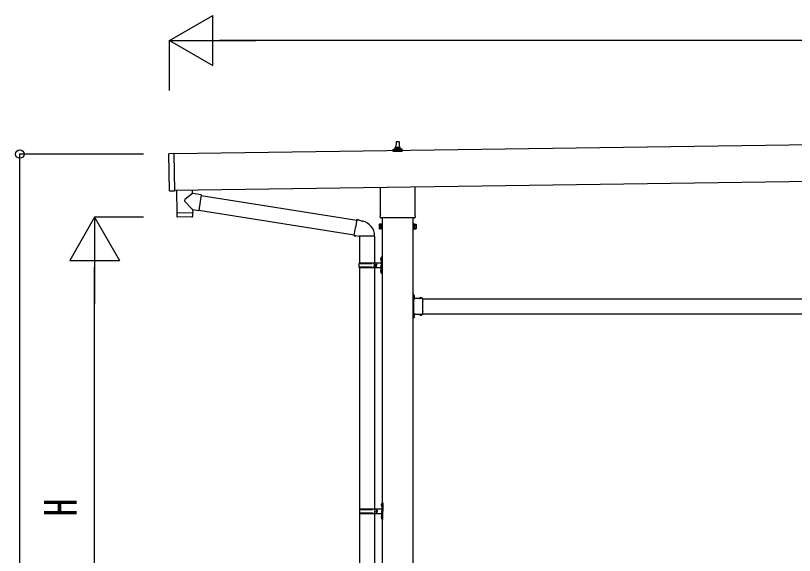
# Model space of a CAD drawing. Units: millimetres, scale not verified. Extents: x -16820 to 16820, y -11880 to 11880.
# Drawn here: x -8990 to -5868, y -4221 to -2059 of the extents above; entities that cross this region are included whole.
import ezdxf
from ezdxf.enums import TextEntityAlignment as Align

# ---------------------------------------------------------------- set-up
doc = ezdxf.new("R2010")
doc.units = ezdxf.units.MM
doc.header["$LTSCALE"] = 50
for name, color, linetype in [('0-4_YKK_13', 4, 'Continuous'), ('0-5_YKK_A1', 4, 'Continuous'), ('0-6_YKK_D', 6, 'Continuous')]:
    doc.layers.add(name, color=color, linetype=linetype)
doc.styles.add('ＭＳ ゴシック', font='')
doc.styles.get('ＭＳ ゴシック').set_extended_font_data('MS Gothic')

msp = doc.modelspace()

# ---------------------------------------------------------------- linework, layer by layer
at = {"layer": '0-4_YKK_13'}
for p, q in [((-7468.42, -2591.95), (-7468.42, -2587.74)), ((-7467.42, -2587.74), (-7449.42, -2587.74)), ((-7464.42, -2587.74), (-7463.69, -2564.21)), ((-7462.69, -2563.24), (-7454.15, -2563.24)), ((-7453.15, -2564.21), (-7452.42, -2587.74)), ((-7448.42, -2591.95), (-7448.42, -2587.74)), ((-8373.4, -2761.25), (-8375.52, -2613.27)), ((-8355.54, -2611.98), (-8374.53, -2612.25)), ((-7476.67, -2603.24), (-7476.67, -2595.53)), ((-7440.17, -2603.24), (-7476.67, -2603.24)), ((-7476.29, -2594.74), (-7440.55, -2594.74)), ((-7475.91, -2594.55), (-7469.19, -2592.92)), ((-7468.8, -2592.74), (-7448.04, -2592.74)), ((-7440.94, -2594.55), (-7447.66, -2592.92)), ((-7440.17, -2603.24), (-7440.17, -2595.53)), ((-7526.72, -2857.23), (-7526.72, -2746.58)), ((-7390.12, -2744.62), (-7390.12, -2857.23)), ((-8281.26, -2771.66), (-8311.03, -2795.9)), ((-8281.26, -2771.66), (-8281.47, -2757.36)), ((-8245.76, -2777.4), (-8281.26, -2771.66)), ((-8245.76, -2777.4), (-8255.93, -2840.28)), ((-8280.34, -2836.33), (-8311.21, -2803.23)), ((-8246.06, -2779.22), (-7622.29, -2878.54)), ((-8280.34, -2836.33), (-8255.93, -2840.28)), ((-8280.34, -2836.33), (-8280.17, -2848.35)), ((-8255.63, -2838.45), (-7632.71, -2937.63)), ((-8344.15, -2850.26), (-8343.73, -2863.31)), ((-8283.15, -2865.39), (-8340.69, -2866.22)), ((-8339.66, -2849.2), (-8339.63, -2850.2)), ((-8284.67, -2848.41), (-8284.67, -2849.41)), ((-7528.42, -2866), (-7528.42, -2860.5)), ((-7390.48, -2869.5), (-7526.36, -2869.5)), ((-7388.42, -2860.5), (-7388.42, -2866)), ((-7621.97, -2876.72), (-7627.5, -2908.08)), ((-7621.97, -2876.72), (-7620.83, -2874.74)), ((-7620.83, -2874.74), (-7617.26, -2875.36)), ((-7617.26, -2875.36), (-7616.85, -2877.71)), ((-7602.33, -2880.53), (-7600.65, -2882.16)), ((-7600.65, -2882.16), (-7598.53, -2882.61)), ((-7532.42, -2895.5), (-7531.66, -2894.19)), ((-7532.42, -2895.5), (-7532.42, -2912.5)), ((-7525.42, -2899.09), (-7531.66, -2899.09)), ((-7391.42, -2899.09), (-7385.18, -2899.09)), ((-7384.42, -2895.5), (-7385.18, -2894.19)), ((-7384.42, -2895.5), (-7384.42, -2912.5)), ((-7633.03, -2939.45), (-7627.5, -2908.08)), ((-7532.42, -2912.5), (-7531.66, -2913.81)), ((-7525.42, -2908.91), (-7531.66, -2908.91)), ((-7525.42, -2913.81), (-7531.66, -2913.81)), ((-7522.92, -2913.2), (-7525.42, -2913.2)), ((-7393.92, -2913.2), (-7391.42, -2913.2)), ((-7391.42, -2908.91), (-7385.18, -2908.91)), ((-7391.42, -2913.81), (-7385.18, -2913.81)), ((-7384.42, -2912.5), (-7385.18, -2913.81)), ((-7633.03, -2939.45), (-7632.63, -2941.7)), ((-7633.03, -2939.45), (-7627.88, -2940.27)), ((-7632.63, -2941.7), (-7629.07, -2942.33)), ((-7629.07, -2942.33), (-7627.88, -2940.27)), ((-7627.88, -2940.27), (-7613.27, -2942.58)), ((-7613.27, -2942.58), (-7611.07, -2941.6)), ((-7550.77, -2941.99), (-7611.96, -2941.99)), ((-7610.92, -2941.99), (-7610.92, -3050.01)), ((-7550.92, -2941.99), (-7550.92, -3050.01)), ((-7524.92, -3027.01), (-7521.92, -3025.51)), ((-7524.92, -3027.01), (-7524.92, -3059.01)), ((-7521.92, -3025.51), (-7521.92, -3059.01)), ((-7521.92, -3025.51), (-7520.92, -3025.51)), ((-7520.92, -3025.51), (-7520.92, -3059.01)), ((-7613.92, -3052.01), (-7563.59, -3052.01)), ((-7612.92, -3050.01), (-7526.92, -3050.01)), ((-7612.92, -3050.01), (-7612.92, -3052.01)), ((-7553.92, -3050.01), (-7553.92, -3054.51)), ((-7553.92, -3054.51), (-7551.92, -3054.51)), ((-7551.92, -3054.51), (-7551.92, -3059.01)), ((-7551.92, -3063.51), (-7551.92, -3059.01)), ((-7545.92, -3050.01), (-7545.92, -3059.01)), ((-7545.92, -3054.51), (-7542.92, -3054.51)), ((-7545.92, -3068.01), (-7545.92, -3059.01)), ((-7542.92, -3054.51), (-7542.92, -3059.01)), ((-7542.92, -3063.51), (-7542.92, -3059.01)), ((-7527.22, -3032.86), (-7525.18, -3033.86)), ((-7525.95, -3030.86), (-7525.32, -3030.86)), ((-7525.95, -3030.86), (-7525.95, -3039.16)), ((-7525.95, -3039.16), (-7525.32, -3039.16)), ((-7525.32, -3030.86), (-7525.32, -3039.16)), ((-7525.32, -3030.86), (-7524.92, -3031.26)), ((-7525.32, -3039.16), (-7524.92, -3038.76)), ((-7525.18, -3033.86), (-7524.57, -3035.01)), ((-7524.92, -3031.26), (-7524.92, -3038.76)), ((-7524.92, -3091.01), (-7524.92, -3059.01)), ((-7521.92, -3092.51), (-7521.92, -3059.01)), ((-7520.92, -3092.51), (-7520.92, -3059.01)), ((-7613.92, -3066.01), (-7563.59, -3066.01)), ((-7612.92, -3068.01), (-7612.92, -3066.01)), ((-7612.92, -3068.01), (-7526.92, -3068.01)), ((-7610.92, -3068.01), (-7610.92, -4035.5)), ((-7553.92, -3068.01), (-7553.92, -3063.51)), ((-7553.92, -3063.51), (-7551.92, -3063.51)), ((-7550.92, -3068.01), (-7550.92, -4035.5)), ((-7545.92, -3063.51), (-7542.92, -3063.51)), ((-7527.22, -3080.86), (-7525.18, -3081.86)), ((-7525.95, -3078.86), (-7525.32, -3078.86)), ((-7525.95, -3078.86), (-7525.95, -3087.16)), ((-7525.95, -3087.16), (-7525.32, -3087.16)), ((-7525.32, -3078.86), (-7525.32, -3087.16)), ((-7525.32, -3078.86), (-7524.92, -3079.26)), ((-7525.32, -3087.16), (-7524.92, -3086.76)), ((-7525.18, -3081.86), (-7524.57, -3083.01)), ((-7524.92, -3079.26), (-7524.92, -3086.76)), ((-7524.92, -3091.01), (-7521.92, -3092.51)), ((-7521.92, -3092.51), (-7520.92, -3092.51)), ((-7394.32, -3176.5), (-7395.92, -3176.5)), ((-7395.92, -3181), (-7394.32, -3181)), ((-7394.32, -3182), (-7395.92, -3182)), ((-7390.22, -3184), (-7395.92, -3184)), ((-7394.32, -3193.46), (-7394.32, -3176.5)), ((-7394.32, -3179.97), (-7394.32, -3188.04)), ((-7394.32, -3182.87), (-7391.66, -3181.55)), ((-7393.46, -3179.27), (-7393.62, -3179.27)), ((-7394.32, -3186), (-7395.92, -3186)), ((-7395.92, -3187), (-7394.32, -3187)), ((-7394.32, -3185.13), (-7391.66, -3186.45)), ((-7357.92, -3191.9), (-7394.32, -3191.9)), ((-7393.92, -3193.5), (-7390.92, -3193.5)), ((-7393.92, -3202.29), (-7393.92, -3195.5)), ((-7393.92, -3244.29), (-7393.92, -3203.71)), ((-7393.46, -3188.74), (-7393.62, -3188.74)), ((-7370.66, -3191.04), (-7370.66, -3191.2)), ((-7361.89, -3191.9), (-7369.96, -3191.9)), ((-7367.05, -3191.9), (-7368.37, -3189.24)), ((-7364.8, -3191.9), (-7363.47, -3189.24)), ((-7361.19, -3191.04), (-7361.19, -3191.2)), ((-7357.92, -3202.29), (-7357.92, -3191.9)), ((-7357.92, -3244.29), (-7357.92, -3203.71)), ((-7393.92, -3252.5), (-7393.92, -3245.71)), ((-7357.92, -3256.1), (-7357.92, -3245.71)), ((-7394.32, -3262), (-7395.92, -3262)), ((-7394.32, -3266), (-7395.92, -3266)), ((-7394.32, -3271.5), (-7395.92, -3271.5)), ((-7394.32, -3271.5), (-7394.32, -3254.54)), ((-7357.92, -3256.1), (-7394.32, -3256.1)), ((-7394.32, -3259.97), (-7394.32, -3268.04)), ((-7394.32, -3262.87), (-7391.66, -3261.55)), ((-7394.32, -3265.13), (-7391.66, -3266.45)), ((-7390.92, -3254.5), (-7393.92, -3254.5)), ((-7393.46, -3259.27), (-7393.62, -3259.27)), ((-7393.46, -3268.74), (-7393.62, -3268.74)), ((-7370.66, -3256.96), (-7370.66, -3256.8)), ((-7361.89, -3256.1), (-7369.96, -3256.1)), ((-7367.05, -3256.1), (-7368.37, -3258.76)), ((-7364.8, -3256.1), (-7363.47, -3258.76)), ((-7361.19, -3256.96), (-7361.19, -3256.8)), ((-7524.72, -4018.35), (-7522.68, -4019.35)), ((-7523.45, -4016.35), (-7522.82, -4016.35)), ((-7523.45, -4016.35), (-7523.45, -4024.65)), ((-7523.45, -4024.65), (-7522.82, -4024.65)), ((-7522.82, -4016.35), (-7522.82, -4024.65)), ((-7522.82, -4016.35), (-7522.42, -4016.75)), ((-7522.82, -4024.65), (-7522.42, -4024.25)), ((-7522.68, -4019.35), (-7522.07, -4020.5)), ((-7522.42, -4012.5), (-7519.42, -4011)), ((-7522.42, -4012.5), (-7522.42, -4044.5)), ((-7522.42, -4016.75), (-7522.42, -4024.25)), ((-7519.42, -4011), (-7519.42, -4044.5)), ((-7519.42, -4011), (-7518.42, -4011)), ((-7518.42, -4011), (-7518.42, -4044.5)), ((-7611.42, -4037.5), (-7561.09, -4037.5)), ((-7611.42, -4051.5), (-7561.09, -4051.5)), ((-7610.92, -4053.49), (-7610.92, -4958)), ((-7610.42, -4035.5), (-7524.42, -4035.5)), ((-7610.42, -4035.5), (-7610.42, -4037.5)), ((-7610.42, -4053.5), (-7610.42, -4051.5)), ((-7610.42, -4053.5), (-7524.42, -4053.5)), ((-7551.42, -4035.5), (-7551.42, -4040)), ((-7551.42, -4040), (-7549.42, -4040)), ((-7551.42, -4053.5), (-7551.42, -4049)), ((-7551.42, -4049), (-7549.42, -4049)), ((-7550.92, -4053.49), (-7550.92, -4958)), ((-7549.42, -4040), (-7549.42, -4044.5)), ((-7549.42, -4049), (-7549.42, -4044.5)), ((-7543.42, -4035.5), (-7543.42, -4044.5)), ((-7543.42, -4040), (-7540.42, -4040)), ((-7543.42, -4053.5), (-7543.42, -4044.5)), ((-7543.42, -4049), (-7540.42, -4049)), ((-7540.42, -4040), (-7540.42, -4044.5)), ((-7540.42, -4049), (-7540.42, -4044.5)), ((-7522.42, -4076.5), (-7522.42, -4044.5)), ((-7519.42, -4078), (-7519.42, -4044.5)), ((-7518.42, -4078), (-7518.42, -4044.5)), ((-7524.72, -4066.35), (-7522.68, -4067.35)), ((-7523.45, -4064.35), (-7522.82, -4064.35)), ((-7523.45, -4064.35), (-7523.45, -4072.65)), ((-7523.45, -4072.65), (-7522.82, -4072.65)), ((-7522.82, -4064.35), (-7522.82, -4072.65)), ((-7522.82, -4064.35), (-7522.42, -4064.75)), ((-7522.82, -4072.65), (-7522.42, -4072.25)), ((-7522.68, -4067.35), (-7522.07, -4068.5)), ((-7522.42, -4064.75), (-7522.42, -4072.25)), ((-7522.42, -4076.5), (-7519.42, -4078)), ((-7519.42, -4078), (-7518.42, -4078))]:
    msp.add_line(p, q, dxfattribs=at)
for points in [[(-8355.54, -2611.98), (-8353.4, -2761.97), (-8372.39, -2762.24)], [(-8345.46, -2758.27), (-8344.16, -2849.26), (-8280.17, -2848.35)], [(-8280.19, -2862.4), (-8280.15, -2849.35), (-8344.15, -2850.26)], [(-7621.97, -2876.72), (-7616.85, -2877.71), (-7602.33, -2880.53)], [(-7525.42, -2913.81), (-7525.42, -2894.19), (-7531.66, -2894.19)], [(-7525.42, -2913.2), (-7525.42, -2894.8), (-7522.92, -2894.8)], [(-7391.42, -2913.2), (-7391.42, -2894.8), (-7393.92, -2894.8)], [(-7391.42, -2913.81), (-7391.42, -2894.19), (-7385.18, -2894.19)], [(-7527.22, -3037.16), (-7525.18, -3036.16), (-7524.57, -3035.01)], [(-7527.22, -3085.16), (-7525.18, -3084.16), (-7524.57, -3083.01)], [(-7395.92, -3191.5), (-7395.92, -3185.5), (-7395.92, -3182.5), (-7395.92, -3176.5)], [(-7393.92, -3195.5), (-7390.92, -3195.5), (-7390.92, -3191.9)], [(-7395.92, -3271.5), (-7395.92, -3265.5), (-7395.92, -3262.5), (-7395.92, -3256.5)], [(-7393.92, -3252.5), (-7390.92, -3252.5), (-7390.92, -3256.1)], [(-7524.72, -4022.65), (-7522.68, -4021.65), (-7522.07, -4020.5)], [(-7524.72, -4070.65), (-7522.68, -4069.65), (-7522.07, -4068.5)]]:
    msp.add_lwpolyline(points, dxfattribs=at)
for points in [[(-7522.92, -2914.5), (-7522.92, -2893.5), (-7520.92, -2893.5), (-7520.92, -2914.5)], [(-7393.92, -2914.5), (-7393.92, -2893.5), (-7395.92, -2893.5), (-7395.92, -2914.5)]]:
    msp.add_lwpolyline(points, close=True, dxfattribs=at)
for centre, radius, start, end in [((-7464.34, -2588.37), 4.13, 90, 171.17633), ((-7467.42, -2588.74), 1, 90, 180), ((-7462.69, -2564.24), 1, 90, 178.60509), ((-7455.09, -2587.74), 4.83, 133.60282, 180), ((-7461.75, -2587.74), 4.83, 0, 46.39718), ((-7454.15, -2564.24), 1, 1.39491, 90), ((-7452.51, -2588.37), 4.13, 8.82367, 90), ((-7449.42, -2588.74), 1, 0, 90), ((-8374.52, -2613.25), 1, 90.81845, 180.81845), ((-7475.67, -2595.53), 1, 103.62699, 180), ((-7469.42, -2591.95), 1, 283.62699, 0), ((-7447.42, -2591.95), 1, 180, 256.37301), ((-7441.17, -2595.53), 1, 0, 76.37301), ((-8372.4, -2761.24), 1, 180.81845, 270.81845), ((-8307.72, -2799.64), 5, 131.47396, 225.79244), ((-8340.73, -2863.22), 3, 181.81845, 270.86677), ((-8283.19, -2862.39), 3, 270.81845, 359.81845), ((-7524.42, -2860.5), 4, 125.09963, 180), ((-7524.42, -2866), 4, 180, 194.47751), ((-7524.42, -2866), 4, 194.47751, 241.04498), ((-7392.42, -2866), 4, 298.95502, 345.52249), ((-7392.42, -2860.5), 4, 0, 54.90037), ((-7392.42, -2866), 4, 345.52249, 0), ((-7611.07, -2941.6), 60.3, 359.62495, 78), ((-7528.08, -2896.64), 4.34, 145.61575, 214.38425), ((-7516.18, -2904), 16.24, 162.41205, 197.58795), ((-7388.77, -2896.64), 4.34, 325.61575, 34.38425), ((-7400.66, -2904), 16.24, 342.41205, 17.58795), ((-7528.08, -2911.36), 4.34, 145.61575, 214.38425), ((-7388.77, -2911.36), 4.34, 325.61575, 34.38425), ((-7565.17, -3059.01), 49.25, 171.82876, 180.00002), ((-7565.17, -3059.01), 49.25, 180.00002, 188.17127), ((-7563.59, -3050.01), 2, 270, 359.99998), ((-7521.62, -3035.01), 6, 136.21765, 223.78235), ((-7526.92, -3048.01), 2, 270, 359.99998), ((-7563.59, -3068.01), 2, 0.00005, 90.00004), ((-7521.62, -3083.01), 6, 136.21765, 223.78235), ((-7526.92, -3070.01), 2, 0.00005, 90.00004), ((-7393.62, -3179.97), 0.7, 90, 180), ((-7393.46, -3180.13), 0.862, 39.12355, 90), ((-7398.22, -3184), 7, 0, 39.12355), ((-7398.22, -3184), 7, 320.87645, 0), ((-7393.92, -3191.5), 2, 180, 270), ((-7393.62, -3188.04), 0.7, 180, 270), ((-7394.62, -3203), 1, 314.427, 45.573), ((-7393.46, -3187.87), 0.862, 270, 320.87645), ((-7369.96, -3191.2), 0.7, 180, 270), ((-7369.79, -3191.04), 0.862, 129.12355, 180), ((-7365.92, -3195.8), 7, 90, 129.12355), ((-7365.92, -3195.8), 7, 50.87645, 90), ((-7361.89, -3191.2), 0.7, 270, 0), ((-7362.05, -3191.04), 0.862, 0, 50.87645), ((-7357.22, -3203), 1, 134.427, 225.573), ((-7394.62, -3245), 1, 314.427, 45.573), ((-7357.22, -3245), 1, 134.427, 225.573), ((-7393.92, -3256.5), 2, 90, 180), ((-7393.62, -3259.97), 0.7, 90, 180), ((-7393.62, -3268.04), 0.7, 180, 270), ((-7393.46, -3260.13), 0.862, 39.12355, 90), ((-7393.46, -3267.87), 0.862, 270, 320.87645), ((-7398.22, -3264), 7, 0, 39.12355), ((-7398.22, -3264), 7, 320.87645, 0), ((-7369.96, -3256.8), 0.7, 90, 180), ((-7369.79, -3256.96), 0.862, 180, 230.87645), ((-7365.92, -3252.2), 7, 230.87645, 270), ((-7365.92, -3252.2), 7, 270, 309.12355), ((-7361.89, -3256.8), 0.7, 0, 90), ((-7362.05, -3256.96), 0.862, 309.12355, 0), ((-7519.12, -4020.5), 6, 136.21765, 223.78235), ((-7562.67, -4044.5), 49.25, 171.82876, 180.00002), ((-7562.67, -4044.5), 49.25, 180.00002, 188.17127), ((-7561.09, -4035.5), 2, 270, 359.99998), ((-7561.09, -4053.5), 2, 0.00005, 90.00004), ((-7524.42, -4033.5), 2, 270, 359.99998), ((-7524.42, -4055.5), 2, 0.00005, 90.00004), ((-7519.12, -4068.5), 6, 136.21765, 223.78235)]:
    msp.add_arc(centre, radius, start, end, dxfattribs=at)
at = {"layer": '0-5_YKK_A1'}
for p, q in [((-2968.48, -2536.44), (-8355.52, -2613.37)), ((-8353.45, -2758.39), (-2966.41, -2681.43)), ((-7520.92, -2869.5), (-7520.92, -5667)), ((-7395.92, -5667), (-7395.92, -2869.5)), ((-7357.92, -3194), (-4558.92, -3194)), ((-7390.92, -3254), (-7395.42, -3254)), ((-7357.92, -3254), (-4558.92, -3254))]:
    msp.add_line(p, q, dxfattribs=at)
msp.add_lwpolyline([(-7390.92, -3194), (-7395.42, -3194), (-7395.42, -3254)], dxfattribs=at)
at = {"layer": '0-6_YKK_D'}
for p, q in [((-8373.01, -2158.89), (-8199.81, -2058.89)), ((-8199.81, -2258.89), (-8199.81, -2058.89)), ((-8373.01, -2358.89), (-8373.01, -2157.89)), ((-8373.01, -2158.89), (-8199.81, -2258.89)), ((-8373.01, -2158.89), (-8026.6, -2158.89)), ((2248, -2158.89), (-8173.01, -2158.89)), ((-8476.94, -2613.71), (-8974.01, -2613.71)), ((-8973.01, -5167), (-8973.01, -2613.71)), ((-8673.01, -2867), (-8773.01, -3040.21)), ((-8476.94, -2867), (-8674.01, -2867)), ((-8673.01, -2867), (-8573.01, -3040.21)), ((-8673.01, -2867), (-8673.01, -3213.41)), ((-8773.01, -3040.21), (-8573.01, -3040.21)), ((-8673.01, -4967), (-8673.01, -3067))]:
    msp.add_line(p, q, dxfattribs=at)
msp.add_circle((-8973.01, -2613.71), 17, dxfattribs=at)

# ---------------------------------------------------------------- texts
at = {"layer": '0-6_YKK_D', "style": 'ＭＳ ゴシック', "width": 0.8}
msp.add_text('H', height=132, rotation=90, dxfattribs=at).set_placement((-8705.01, -4065), align=Align.BOTTOM_LEFT)

doc.saveas('drawing.dxf')
